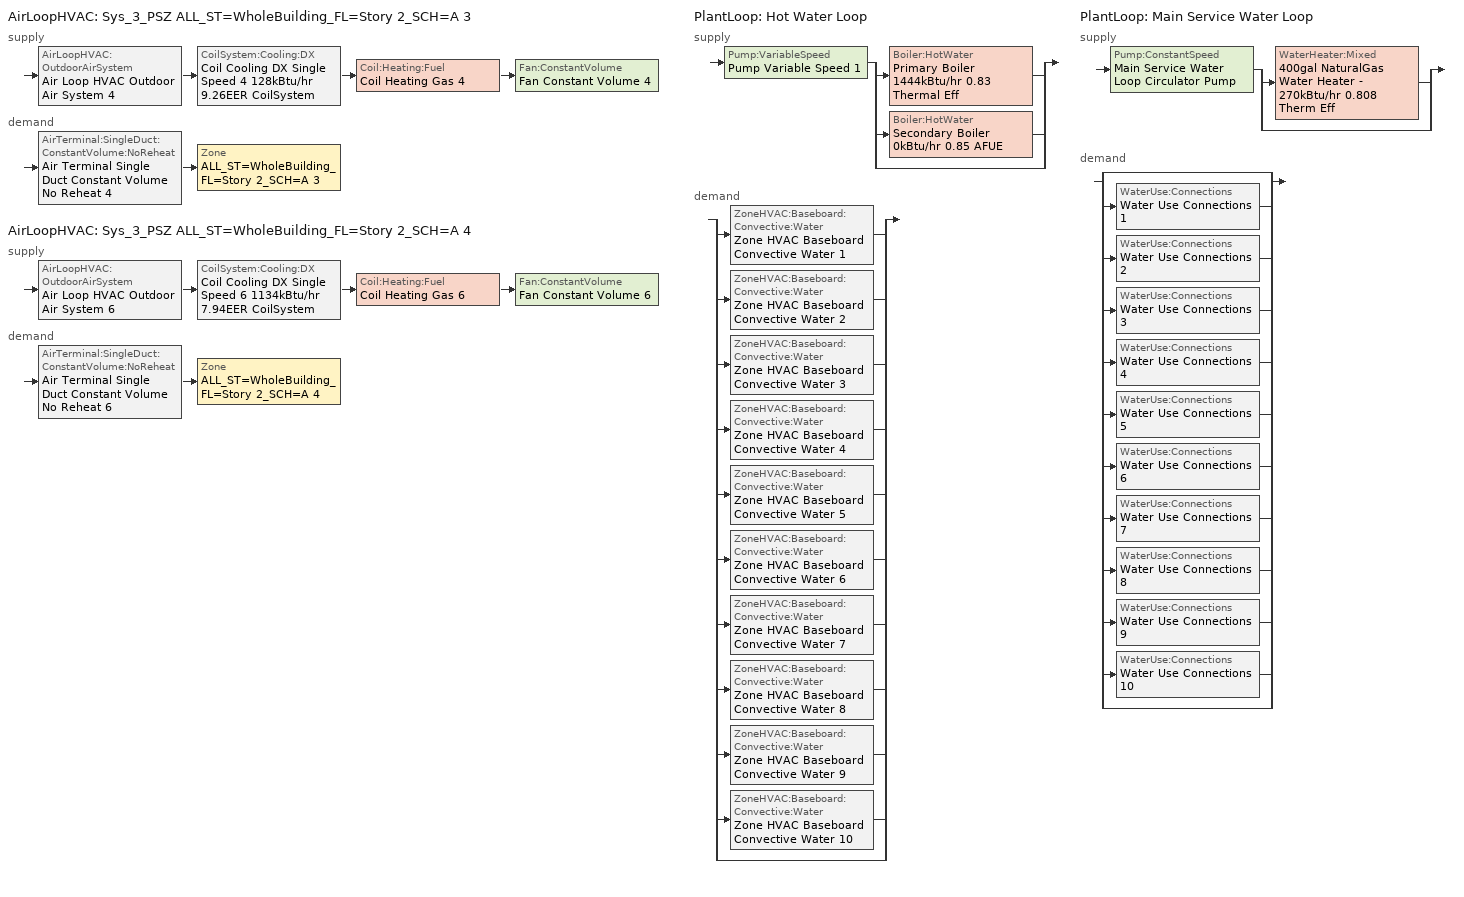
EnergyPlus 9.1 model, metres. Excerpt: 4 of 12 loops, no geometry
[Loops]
AirLoopHVAC 'Sys_3_PSZ ALL_ST=WholeBuilding_FL=Story 2_SCH=A 3'
 supply: AirLoopHVAC:OutdoorAirSystem 'Air Loop HVAC Outdoor Air System 4' > CoilSystem:Cooling:DX 'Coil Cooling DX Single Speed 4 128kBtu/hr 9.26EER CoilSystem' > Coil:Heating:Fuel 'Coil Heating Gas 4' > Fan:ConstantVolume 'Fan Constant Volume 4'
 demand: AirTerminal:SingleDuct:ConstantVolume:NoReheat 'Air Terminal Single Duct Constant Volume No Reheat 4' > Zone 'ALL_ST=WholeBuilding_FL=Story 2_SCH=A 3'
AirLoopHVAC 'Sys_3_PSZ ALL_ST=WholeBuilding_FL=Story 2_SCH=A 4'
 supply: AirLoopHVAC:OutdoorAirSystem 'Air Loop HVAC Outdoor Air System 6' > CoilSystem:Cooling:DX 'Coil Cooling DX Single Speed 6 1134kBtu/hr 7.94EER CoilSystem' > Coil:Heating:Fuel 'Coil Heating Gas 6' > Fan:ConstantVolume 'Fan Constant Volume 6'
 demand: AirTerminal:SingleDuct:ConstantVolume:NoReheat 'Air Terminal Single Duct Constant Volume No Reheat 6' > Zone 'ALL_ST=WholeBuilding_FL=Story 2_SCH=A 4'
PlantLoop 'Hot Water Loop'
 supply: Pump:VariableSpeed 'Pump Variable Speed 1' > split
  | Boiler:HotWater 'Primary Boiler 1444kBtu/hr 0.83 Thermal Eff'
  | Boiler:HotWater 'Secondary Boiler 0kBtu/hr 0.85 AFUE'
  | bypass
 demand: split
  | ZoneHVAC:Baseboard:Convective:Water 'Zone HVAC Baseboard Convective Water 1'
  | ZoneHVAC:Baseboard:Convective:Water 'Zone HVAC Baseboard Convective Water 2'
  | ZoneHVAC:Baseboard:Convective:Water 'Zone HVAC Baseboard Convective Water 3'
  | ZoneHVAC:Baseboard:Convective:Water 'Zone HVAC Baseboard Convective Water 4'
  | ZoneHVAC:Baseboard:Convective:Water 'Zone HVAC Baseboard Convective Water 5'
  | ZoneHVAC:Baseboard:Convective:Water 'Zone HVAC Baseboard Convective Water 6'
  | ZoneHVAC:Baseboard:Convective:Water 'Zone HVAC Baseboard Convective Water 7'
  | ZoneHVAC:Baseboard:Convective:Water 'Zone HVAC Baseboard Convective Water 8'
  | ZoneHVAC:Baseboard:Convective:Water 'Zone HVAC Baseboard Convective Water 9'
  | ZoneHVAC:Baseboard:Convective:Water 'Zone HVAC Baseboard Convective Water 10'
  | bypass
PlantLoop 'Main Service Water Loop'
 supply: Pump:ConstantSpeed 'Main Service Water Loop Circulator Pump' > split
  | WaterHeater:Mixed '400gal NaturalGas Water Heater - 270kBtu/hr 0.808 Therm Eff'
  | bypass
 demand: split
  | bypass
  | WaterUse:Connections 'Water Use Connections 1'
  | WaterUse:Connections 'Water Use Connections 2'
  | WaterUse:Connections 'Water Use Connections 3'
  | WaterUse:Connections 'Water Use Connections 4'
  | WaterUse:Connections 'Water Use Connections 5'
  | WaterUse:Connections 'Water Use Connections 6'
  | WaterUse:Connections 'Water Use Connections 7'
  | WaterUse:Connections 'Water Use Connections 8'
  | WaterUse:Connections 'Water Use Connections 9'
  | WaterUse:Connections 'Water Use Connections 10'
  | bypass
[ZoneControl:Thermostat] Control Object Type 1=ThermostatSetpoint:DualSetpoint
Name | Zone or ZoneList | Control Type Schedule | Control Name 1
ALL_ST=WholeBuilding_FL=Story 2_SCH=A 3 Thermostat | ALL_ST=WholeBuilding_FL=Story 2_SCH=A 3 | ALL_ST=WholeBuilding_FL=Story 2_SCH=A 3 Thermostat Schedule | Office WholeBuilding Thermostat 35
ALL_ST=WholeBuilding_FL=Story 2_SCH=A 4 Thermostat | ALL_ST=WholeBuilding_FL=Story 2_SCH=A 4 | ALL_ST=WholeBuilding_FL=Story 2_SCH=A 4 Thermostat Schedule | Office WholeBuilding Thermostat 37
[ThermostatSetpoint:DualSetpoint] Heating Setpoint Temperature Schedule=NECB-A-Thermostat Setpoint-Heating; Cooling Setpoint Temperature Schedule=NECB-A-Thermostat Setpoint-Cooling
Office WholeBuilding Thermostat 35; Office WholeBuilding Thermostat 37
[AirTerminal:SingleDuct:ConstantVolume:NoReheat] Availability Schedule=Always On Discrete; Maximum Air Flow Rate {m3/s}=AutoSize
Air Terminal Single Duct Constant Volume No Reheat 4; Air Terminal Single Duct Constant Volume No Reheat 6
[ZoneHVAC:Baseboard:Convective:Water] Availability Schedule=Always On Discrete; Heating Design Capacity Method=HeatingDesignCapacity; Heating Design Capacity {W}=Autosize; Heating Design Capacity Per Floor Area {W/m2}=0; Fraction of Autosized Heating Design Capacity=0.8; U-Factor Times Area Value {W/K}=Autosize; Maximum Water Flow Rate {m3/s}=Autosize; Convergence Tolerance=0.001
Zone HVAC Baseboard Convective Water 5; Zone HVAC Baseboard Convective Water 7; Zone HVAC Baseboard Convective Water 8; Zone HVAC Baseboard Convective Water 9; Zone HVAC Baseboard Convective Water 10; Zone HVAC Baseboard Convective Water 1; Zone HVAC Baseboard Convective Water 2; Zone HVAC Baseboard Convective Water 3; Zone HVAC Baseboard Convective Water 4; Zone HVAC Baseboard Convective Water 6
[Zone equipment]
ALL_ST=WholeBuilding_FL=Story 2_SCH=A 3: Air Terminal Single Duct Constant Volume No Reheat 4, Zone HVAC Baseboard Convective Water 4
ALL_ST=WholeBuilding_FL=Story 2_SCH=A 4: Air Terminal Single Duct Constant Volume No Reheat 6, Zone HVAC Baseboard Convective Water 6
[Sizing:Zone] Zone Cooling Design Supply Air Temperature Input Method=SupplyAirTemperature; Zone Cooling Design Supply Air Temperature {C}=13; Zone Cooling Design Supply Air Temperature Difference {deltaC}=11.11; Zone Heating Design Supply Air Temperature Input Method=SupplyAirTemperature; Zone Heating Design Supply Air Temperature {C}=43; Zone Heating Design Supply Air Temperature Difference {deltaC}=11.11; Zone Cooling Design Supply Air Humidity Ratio {kgWater/kgDryAir}=0.0085; Zone Heating Design Supply Air Humidity Ratio {kgWater/kgDryAir}=0.008; Design Specification Outdoor Air Object=Office WholeBuilding Ventilation; Zone Heating Sizing Factor=1.3; Zone Cooling Sizing Factor=1.1; Cooling Design Air Flow Method=DesignDay; Cooling Design Air Flow Rate {m3/s}=0; Cooling Minimum Air Flow per Zone Floor Area {m3/s-m2}=0.000762; Cooling Minimum Air Flow {m3/s}=0; Cooling Minimum Air Flow Fraction=0; Heating Design Air Flow Method=DesignDay; Heating Design Air Flow Rate {m3/s}=0; Heating Maximum Air Flow per Zone Floor Area {m3/s-m2}=0.002032; Heating Maximum Air Flow {m3/s}=0.141576; Heating Maximum Air Flow Fraction=0.3; Account for Dedicated Outdoor Air System=No
Name | Design Specification Zone Air Distribution Object
ALL_ST=WholeBuilding_FL=Story 2_SCH=A 3 | ALL_ST=WholeBuilding_FL=Story 2_SCH=A 3 Design Spec Zone Air Dist
ALL_ST=WholeBuilding_FL=Story 2_SCH=A 4 | ALL_ST=WholeBuilding_FL=Story 2_SCH=A 4 Design Spec Zone Air Dist
[DesignSpecification:ZoneAirDistribution] Zone Air Distribution Effectiveness in Cooling Mode=1; Zone Air Distribution Effectiveness in Heating Mode=1
ALL_ST=WholeBuilding_FL=Story 2_SCH=A 3 Design Spec Zone Air Dist; ALL_ST=WholeBuilding_FL=Story 2_SCH=A 4 Design Spec Zone Air Dist
[Controller:MechanicalVentilation] Demand Controlled Ventilation=No; System Outdoor Air Method=ZoneSum; Design Specification Outdoor Air Object Name 1=Office WholeBuilding Ventilation
Name | Availability Schedule | Zone Name 1 | Design Specification Zone Air Distribution Object Name 1
Controller Mechanical Ventilation 4 | Sys_3_PSZ ALL_ST=WholeBuilding_FL=Story 2_SCH=A 3 Occ Sch | ALL_ST=WholeBuilding_FL=Story 2_SCH=A 3 | ALL_ST=WholeBuilding_FL=Story 2_SCH=A 3 Design Spec Zone Air Dist
Controller Mechanical Ventilation 6 | Sys_3_PSZ ALL_ST=WholeBuilding_FL=Story 2_SCH=A 4 Occ Sch | ALL_ST=WholeBuilding_FL=Story 2_SCH=A 4 | ALL_ST=WholeBuilding_FL=Story 2_SCH=A 4 Design Spec Zone Air Dist
[DesignSpecification:OutdoorAir]
Office WholeBuilding Ventilation: Outdoor Air Method=Sum; Outdoor Air Flow per Person {m3/s-person}=0; Outdoor Air Flow per Zone Floor Area {m3/s-m2}=0.00040132; Outdoor Air Flow per Zone {m3/s}=0; Outdoor Air Flow Air Changes per Hour {1/hr}=0
[AirLoopHVAC] Design Supply Air Flow Rate {m3/s}=AutoSize
Sys_3_PSZ ALL_ST=WholeBuilding_FL=Story 2_SCH=A 3; Sys_3_PSZ ALL_ST=WholeBuilding_FL=Story 2_SCH=A 4
[Sizing:System] Type of Load to Size On=Sensible; Design Outdoor Air Flow Rate {m3/s}=Autosize; Central Heating Maximum System Air Flow Ratio=1; Preheat Design Temperature {C}=7; Preheat Design Humidity Ratio {kgWater/kgDryAir}=0.008; Precool Design Temperature {C}=13; Precool Design Humidity Ratio {kgWater/kgDryAir}=0.008; Central Cooling Design Supply Air Temperature {C}=13; Central Heating Design Supply Air Temperature {C}=43; Type of Zone Sum to Use=NonCoincident; 100% Outdoor Air in Cooling=No; 100% Outdoor Air in Heating=No; Central Cooling Design Supply Air Humidity Ratio {kgWater/kgDryAir}=0.0085; Central Heating Design Supply Air Humidity Ratio {kgWater/kgDryAir}=0.008; Cooling Supply Air Flow Rate Method=DesignDay; Cooling Supply Air Flow Rate {m3/s}=0; Cooling Supply Air Flow Rate Per Floor Area {m3/s-m2}=0.00996765; Cooling Fraction of Autosized Cooling Supply Air Flow Rate=1; Cooling Supply Air Flow Rate Per Unit Cooling Capacity {m3/s-W}=3.94755e-05; Heating Supply Air Flow Rate Method=DesignDay; Heating Supply Air Flow Rate {m3/s}=0; Heating Supply Air Flow Rate Per Floor Area {m3/s-m2}=0.00996765; Heating Fraction of Autosized Heating Supply Air Flow Rate=1; Heating Fraction of Autosized Cooling Supply Air Flow Rate=1; Heating Supply Air Flow Rate Per Unit Heating Capacity {m3/s-W}=3.15882e-05; System Outdoor Air Method=ZoneSum; Zone Maximum Outdoor Air Fraction=1; Cooling Design Capacity Method=CoolingDesignCapacity; Cooling Design Capacity {W}=Autosize; Cooling Design Capacity Per Floor Area {W/m2}=234.7; Fraction of Autosized Cooling Design Capacity=1; Heating Design Capacity Method=HeatingDesignCapacity; Heating Design Capacity {W}=Autosize; Heating Design Capacity Per Floor Area {W/m2}=157; Fraction of Autosized Heating Design Capacity=1; Central Cooling Capacity Control Method=OnOff
Sys_3_PSZ ALL_ST=WholeBuilding_FL=Story 2_SCH=A 3; Sys_3_PSZ ALL_ST=WholeBuilding_FL=Story 2_SCH=A 4
[Controller:OutdoorAir] Minimum Outdoor Air Flow Rate {m3/s}=Autosize; Maximum Outdoor Air Flow Rate {m3/s}=Autosize; Economizer Control Type=DifferentialEnthalpy; Economizer Control Action Type=ModulateFlow; Lockout Type=NoLockout; Minimum Limit Type=FixedMinimum; High Humidity Control=No; Control High Indoor Humidity Based on Outdoor Humidity Ratio=Yes; Heat Recovery Bypass Control Type=BypassWhenOAFlowGreaterThanMinimum
Name | Minimum Outdoor Air Schedule | Mechanical Ventilation Controller
Controller Outdoor Air 4 | Sys_3_PSZ ALL_ST=WholeBuilding_FL=Story 2_SCH=A 3 Occ Sch | Controller Mechanical Ventilation 4
Controller Outdoor Air 6 | Sys_3_PSZ ALL_ST=WholeBuilding_FL=Story 2_SCH=A 4 Occ Sch | Controller Mechanical Ventilation 6
[HeatExchanger:AirToAir:SensibleAndLatent] Availability Schedule=Always On Discrete; Nominal Supply Air Flow Rate {m3/s}=Autosize; Sensible Effectiveness at 100% Heating Air Flow=0.5; Latent Effectiveness at 100% Heating Air Flow=0.5; Sensible Effectiveness at 75% Heating Air Flow=0.5; Latent Effectiveness at 75% Heating Air Flow=0.5; Sensible Effectiveness at 100% Cooling Air Flow=0.5; Latent Effectiveness at 100% Cooling Air Flow=0.5; Sensible Effectiveness at 75% Cooling Air Flow=0.5; Latent Effectiveness at 75% Cooling Air Flow=0.5; Supply Air Outlet Temperature Control=Yes; Heat Exchanger Type=Rotary; Frost Control Type=ExhaustOnly; Threshold Temperature {C}=-23.3; Initial Defrost Time Fraction=0.167; Rate of Defrost Time Fraction Increase {1/K}=1.44; Economizer Lockout=Yes
Name | Nominal Electric Power {W}
Sys_3_PSZ ALL_ST=WholeBuilding_FL=Story 2_SCH=A 3 ERV | 175.578
Sys_3_PSZ ALL_ST=WholeBuilding_FL=Story 2_SCH=A 4 ERV | 2427.16
[SetpointManager:OutdoorAirPretreat] Control Variable=Temperature; Minimum Setpoint Temperature {C}=-99; Maximum Setpoint Temperature {C}=99; Minimum Setpoint Humidity Ratio {kgWater/kgDryAir}=1e-05; Maximum Setpoint Humidity Ratio {kgWater/kgDryAir}=1
Setpoint Manager Outdoor Air Pretreat 9; Setpoint Manager Outdoor Air Pretreat 10
[SetpointManager:MixedAir] Control Variable=Temperature
Node 74 OS Default SPM; Node 73 OS Default SPM; Node 72 OS Default SPM; Node 102 OS Default SPM; Node 101 OS Default SPM; Node 100 OS Default SPM
[CoilSystem:Cooling:DX] Availability Schedule=Always On Discrete
Name | Cooling Coil
Coil Cooling DX Single Speed 4 128kBtu/hr 9.26EER CoilSystem | Coil Cooling DX Single Speed 4 128kBtu/hr 9.26EER
Coil Cooling DX Single Speed 6 1134kBtu/hr 7.94EER CoilSystem | Coil Cooling DX Single Speed 6 1134kBtu/hr 7.94EER
[Coil:Cooling:DX:SingleSpeed] Availability Schedule=Always On Discrete; Gross Rated Total Cooling Capacity {W}=Autosize; Gross Rated Sensible Heat Ratio=Autosize; Rated Air Flow Rate {m3/s}=Autosize; Rated Evaporator Fan Power Per Volume Flow Rate {W/(m3/s)}=773.3; Total Cooling Capacity Function of Temperature Curve=DXCOOL-NECB2011-REF-CAPFT; Total Cooling Capacity Function of Flow Fraction Curve=DXCOOL-NECB2011-REF-CAPFFLOW; Energy Input Ratio Function of Temperature Curve=DXCOOL-NECB2011-REF-COOLEIRFT; Energy Input Ratio Function of Flow Fraction Curve=DXCOOL-NECB2011-REF-COOLEIRFFLOW; Part Load Fraction Correlation Curve=DXCOOL-NECB2011-REF-COOLPLFFPLR; Condenser Type=AirCooled; Evaporative Condenser Effectiveness=0; Evaporative Condenser Air Flow Rate {m3/s}=Autosize; Evaporative Condenser Pump Rated Power Consumption {W}=Autosize; Crankcase Heater Capacity {W}=0; Maximum Outdoor Dry-Bulb Temperature for Crankcase Heater Operation {C}=0; Basin Heater Capacity {W/K}=0; Basin Heater Setpoint Temperature {C}=10
Name | Gross Rated Cooling COP {W/W}
Coil Cooling DX Single Speed 4 128kBtu/hr 9.26EER | 3.21949
Coil Cooling DX Single Speed 6 1134kBtu/hr 7.94EER | 2.78
[Coil:Heating:Fuel] Availability Schedule=Always On Discrete; Fuel Type=NaturalGas; Burner Efficiency=0.81; Nominal Capacity {W}=AutoSize; Parasitic Electric Load {W}=0; Part Load Fraction Correlation Curve=FURNACE-EFFPLR-NECB2011; Parasitic Fuel Load {W}=0
Coil Heating Gas 4; Coil Heating Gas 6
[Fan:ConstantVolume] Fan Total Efficiency=0.39975; Pressure Rise {Pa}=640; Maximum Flow Rate {m3/s}=AutoSize; Motor Efficiency=0.615; Motor In Airstream Fraction=1
Name | Availability Schedule
Fan Constant Volume 4 | Sys_3_PSZ ALL_ST=WholeBuilding_FL=Story 2_SCH=A 3 Occ Sch
Fan Constant Volume 6 | Sys_3_PSZ ALL_ST=WholeBuilding_FL=Story 2_SCH=A 4 Occ Sch
[SetpointManager:SingleZone:Reheat] Control Variable=Temperature; Minimum Supply Air Temperature {C}=13; Maximum Supply Air Temperature {C}=43
Name | Control Zone
Setpoint Manager Single Zone Reheat 4 | ALL_ST=WholeBuilding_FL=Story 2_SCH=A 3
Setpoint Manager Single Zone Reheat 6 | ALL_ST=WholeBuilding_FL=Story 2_SCH=A 4
[PlantLoop] Fluid Type=Water; Maximum Loop Flow Rate {m3/s}=Autosize; Minimum Loop Flow Rate {m3/s}=0; Plant Loop Volume {m3}=Autocalculate; Load Distribution Scheme=Optimal; Plant Loop Demand Calculation Scheme=SingleSetpoint
Name | Plant Equipment Operation Scheme | Maximum Loop Temperature {C} | Minimum Loop Temperature {C}
Hot Water Loop | Hot Water Loop Operation Schemes | 100 | 0
Main Service Water Loop | Main Service Water Loop Operation Schemes | 60 | 10
[Sizing:Plant] Loop Type=Heating; Sizing Option=NonCoincident; Zone Timesteps in Averaging Window=1; Coincident Sizing Factor Mode=None
Name | Design Loop Exit Temperature {C} | Loop Design Temperature Difference {deltaC}
Hot Water Loop | 82 | 16
Main Service Water Loop | 60 | 5
[Pump:VariableSpeed]
Pump Variable Speed 1: Design Maximum Flow Rate {m3/s}=Autosize; Design Pump Head {Pa}=179352; Design Power Consumption {W}=Autosize; Motor Efficiency=0.865; Fraction of Motor Inefficiencies to Fluid Stream=0; Coefficient 1 of the Part Load Performance Curve=0; Coefficient 2 of the Part Load Performance Curve=1; Coefficient 3 of the Part Load Performance Curve=0; Coefficient 4 of the Part Load Performance Curve=0; Design Minimum Flow Rate {m3/s}=0; Pump Control Type=Intermittent; Skin Loss Radiative Fraction=0.5; Design Power Sizing Method=PowerPerFlowPerPressure; Design Electric Power per Unit Flow Rate {W/(m3/s)}=348701.1; Design Shaft Power per Unit Flow Rate per Unit Head=1.28205; Design Minimum Flow Rate Fraction=0
[Boiler:HotWater] Fuel Type=NaturalGas; Design Water Flow Rate {m3/s}=Autosize; Maximum Part Load Ratio=1; Optimum Part Load Ratio=1; Water Outlet Upper Temperature Limit {C}=99; Parasitic Electric Load {W}=0; Sizing Factor=1
Name | Nominal Capacity {W} | Nominal Thermal Efficiency | Minimum Part Load Ratio | Boiler Flow Mode
Primary Boiler 1444kBtu/hr 0.83 Thermal Eff | 423153 | 0.83 | 0.25 | LeavingSetpointModulated
Secondary Boiler 0kBtu/hr 0.85 AFUE | 0.001 | 0.85 | 0 | ConstantFlow
[SetpointManager:OutdoorAirReset]
Setpoint Manager Outdoor Air Reset 1: Control Variable=Temperature; Setpoint at Outdoor Low Temperature {C}=82; Outdoor Low Temperature {C}=-16; Setpoint at Outdoor High Temperature {C}=60; Outdoor High Temperature {C}=0
[PlantEquipmentOperationSchemes] Control Scheme Object Type 1=PlantEquipmentOperation:HeatingLoad; Control Scheme Schedule Name 1=Always On Discrete
Name | Control Scheme Name 1
Hot Water Loop Operation Schemes | Hot Water Loop Heating Operation Scheme
Main Service Water Loop Operation Schemes | Main Service Water Loop Heating Operation Scheme
[PlantEquipmentOperation:HeatingLoad] Load Range Lower Limit 1 {W}=0; Load Range Upper Limit 1 {W}=1000000000
Name | Range Equipment List Name 1
Hot Water Loop Heating Operation Scheme | Hot Water Loop Heating Equipment List
Main Service Water Loop Heating Operation Scheme | Main Service Water Loop Heating Equipment List
[PlantEquipmentList]
Hot Water Loop Heating Equipment List: Boiler:HotWater, Primary Boiler 1444kBtu/hr 0.83 Thermal Eff, Boiler:HotWater, Secondary Boiler 0kBtu/hr 0.85 AFUE
Main Service Water Loop Heating Equipment List: WaterHeater:Mixed, 400gal NaturalGas Water Heater - 270kBtu/hr 0.808 Therm Eff
[Pump:ConstantSpeed]
Main Service Water Loop Circulator Pump: Design Flow Rate {m3/s}=Autosize; Design Pump Head {Pa}=102043; Design Power Consumption {W}=Autosize; Motor Efficiency=0.7; Fraction of Motor Inefficiencies to Fluid Stream=0; Pump Control Type=Intermittent; Design Power Sizing Method=PowerPerFlowPerPressure; Design Electric Power per Unit Flow Rate {W/(m3/s)}=348701.1; Design Shaft Power per Unit Flow Rate per Unit Head=1.28205
[WaterHeater:Mixed]
400gal NaturalGas Water Heater - 270kBtu/hr 0.808 Therm Eff: Tank Volume {m3}=1.51434; Setpoint Temperature Schedule=Service Water Loop Temp - 140F; Deadband Temperature Difference {deltaC}=2; Maximum Temperature Limit {C}=60; Heater Control Type=Cycle; Heater Maximum Capacity {W}=79124.2; Heater Ignition Minimum Flow Rate {m3/s}=0; Heater Ignition Delay {s}=0; Heater Fuel Type=NaturalGas; Heater Thermal Efficiency=0.807519; Part Load Factor Curve=SWH-EFFFPLR-NECB2011; Off Cycle Parasitic Fuel Consumption Rate {W}=127.752; Off Cycle Parasitic Fuel Type=NaturalGas; Off Cycle Parasitic Heat Fraction to Tank=0.8; On Cycle Parasitic Fuel Consumption Rate {W}=127.752; On Cycle Parasitic Fuel Type=NaturalGas; On Cycle Parasitic Heat Fraction to Tank=0; Ambient Temperature Indicator=Schedule; Ambient Temperature Schedule=Water Heater Ambient Temp Schedule - 70f; Off Cycle Loss Coefficient to Ambient Temperature {W/K}=15.2989; Off Cycle Loss Fraction to Zone=1; On Cycle Loss Coefficient to Ambient Temperature {W/K}=15.2989; On Cycle Loss Fraction to Zone=1; Use Side Effectiveness=1; Source Side Effectiveness=1; Use Side Design Flow Rate {m3/s}=Autosize; Source Side Design Flow Rate {m3/s}=Autosize; Indirect Water Heating Recovery Time {hr}=1.5; Source Side Flow Control Mode=IndirectHeatPrimarySetpoint
[SetpointManager:Scheduled]
Service hot water setpoint manager: Control Variable=Temperature; Schedule=Service Water Loop Temp - 140F
[WaterUse:Connections]
Name | Water Use Equipment Name 1
Water Use Connections 1 | Story 1 core space Service Water Use 2.5gal/min
Water Use Connections 2 | Story 1 east perimeter space Service Water Use 0.13gal/min
Water Use Connections 3 | Story 1 north perimeter space Service Water Use 0.13gal/min
Water Use Connections 4 | Story 1 south perimeter space Service Water Use 0.13gal/min
Water Use Connections 5 | Story 1 west perimeter space Service Water Use 0.13gal/min
Water Use Connections 6 | Story 2 core space Service Water Use 2.5gal/min
Water Use Connections 7 | Story 2 east perimeter space Service Water Use 0.13gal/min
Water Use Connections 8 | Story 2 north perimeter space Service Water Use 0.13gal/min
Water Use Connections 9 | Story 2 south perimeter space Service Water Use 0.13gal/min
Water Use Connections 10 | Story 2 west perimeter space Service Water Use 0.13gal/min
[WaterUse:Equipment] Flow Rate Fraction Schedule=NECB-A-Service Water Heating
Name | Peak Flow Rate {m3/s} | Target Temperature Schedule | Zone | Sensible Fraction Schedule | Latent Fraction Schedule
Story 1 core space Service Water Use 2.5gal/min | 0.00015785 | Schedule Ruleset 5 | ALL_ST=WholeBuilding_FL=Story 1_SCH=A | Schedule Ruleset 3 | Schedule Ruleset 4
Story 1 east perimeter space Service Water Use 0.13gal/min | 8.33871e-06 | Schedule Ruleset 8 | ALL_ST=WholeBuilding_FL=Story 1_SCH=A 4 | Schedule Ruleset 6 | Schedule Ruleset 7
Story 1 north perimeter space Service Water Use 0.13gal/min | 8.33871e-06 | Schedule Ruleset 11 | ALL_ST=WholeBuilding_FL=Story 1_SCH=A 2 | Schedule Ruleset 9 | Schedule Ruleset 10
Story 1 south perimeter space Service Water Use 0.13gal/min | 8.33871e-06 | Schedule Ruleset 14 | ALL_ST=WholeBuilding_FL=Story 1_SCH=A 3 | Schedule Ruleset 12 | Schedule Ruleset 13
Story 1 west perimeter space Service Water Use 0.13gal/min | 8.33871e-06 | Schedule Ruleset 17 | ALL_ST=WholeBuilding_FL=Story 1_SCH=A 1 | Schedule Ruleset 15 | Schedule Ruleset 16
Story 2 core space Service Water Use 2.5gal/min | 0.00015785 | Schedule Ruleset 20 | ALL_ST=WholeBuilding_FL=Story 2_SCH=A 4 | Schedule Ruleset 18 | Schedule Ruleset 19
Story 2 east perimeter space Service Water Use 0.13gal/min | 8.33871e-06 | Schedule Ruleset 23 | ALL_ST=WholeBuilding_FL=Story 2_SCH=A | Schedule Ruleset 21 | Schedule Ruleset 22
Story 2 north perimeter space Service Water Use 0.13gal/min | 8.33871e-06 | Schedule Ruleset 26 | ALL_ST=WholeBuilding_FL=Story 2_SCH=A 1 | Schedule Ruleset 24 | Schedule Ruleset 25
Story 2 south perimeter space Service Water Use 0.13gal/min | 8.33871e-06 | Schedule Ruleset 29 | ALL_ST=WholeBuilding_FL=Story 2_SCH=A 3 | Schedule Ruleset 27 | Schedule Ruleset 28
Story 2 west perimeter space Service Water Use 0.13gal/min | 8.33871e-06 | Schedule Ruleset 32 | ALL_ST=WholeBuilding_FL=Story 2_SCH=A 2 | Schedule Ruleset 30 | Schedule Ruleset 31
[Schedule:Compact]
ALL_ST=WholeBuilding_FL=Story 2_SCH=A 3 Thermostat Schedule; ALL_ST=WholeBuilding_FL=Story 2_SCH=A 4 Thermostat Schedule: Through: 12/31, For: AllDays, Until: 24:00, 4
[Schedule:Day:Interval]
NECB-A-Thermostat Setpoint-Heating Sun|Hol Day; NECB-A-Thermostat Setpoint-Heating Sat Day: No, 24:00, 18
NECB-A-Thermostat Setpoint-Heating Default|Wkdy Day; NECB-A-Thermostat Setpoint-Heating Default: No, 06:00, 18, 07:00, 20, 21:00, 22, 24:00, 18
NECB-A-Thermostat Setpoint-Cooling Sun|Hol Day; NECB-A-Thermostat Setpoint-Cooling Sat Day: No, 24:00, 35
NECB-A-Thermostat Setpoint-Cooling Default|Wkdy Day; NECB-A-Thermostat Setpoint-Cooling Default: No, 06:00, 35, 21:00, 24, 24:00, 35
Sys_3_PSZ ALL_ST=WholeBuilding_FL=Story 2_SCH=A 3 Occ Sch Sunday; Sys_3_PSZ ALL_ST=WholeBuilding_FL=Story 2_SCH=A 3 Occ Sch Saturday; Sys_3_PSZ ALL_ST=WholeBuilding_FL=Story 2_SCH=A 4 Occ Sch Sunday; Sys_3_PSZ ALL_ST=WholeBuilding_FL=Story 2_SCH=A 4 Occ Sch Saturday: No, 24:00, 0
Sys_3_PSZ ALL_ST=WholeBuilding_FL=Story 2_SCH=A 3 Occ Sch Monday; Sys_3_PSZ ALL_ST=WholeBuilding_FL=Story 2_SCH=A 3 Occ Sch Tuesday; Sys_3_PSZ ALL_ST=WholeBuilding_FL=Story 2_SCH=A 3 Occ Sch Wednesday; Sys_3_PSZ ALL_ST=WholeBuilding_FL=Story 2_SCH=A 3 Occ Sch Thursday; Sys_3_PSZ ALL_ST=WholeBuilding_FL=Story 2_SCH=A 3 Occ Sch Friday; Sys_3_PSZ ALL_ST=WholeBuilding_FL=Story 2_SCH=A 4 Occ Sch Monday; Sys_3_PSZ ALL_ST=WholeBuilding_FL=Story 2_SCH=A 4 Occ Sch Tuesday; Sys_3_PSZ ALL_ST=WholeBuilding_FL=Story 2_SCH=A 4 Occ Sch Wednesday; Sys_3_PSZ ALL_ST=WholeBuilding_FL=Story 2_SCH=A 4 Occ Sch Thursday; Sys_3_PSZ ALL_ST=WholeBuilding_FL=Story 2_SCH=A 4 Occ Sch Friday: No, 08:00, 0, 19:00, 1, 24:00, 0
Sys_3_PSZ ALL_ST=WholeBuilding_FL=Story 2_SCH=A 3 Occ Sch Default; Sys_3_PSZ ALL_ST=WholeBuilding_FL=Story 2_SCH=A 3 Occ Sch Summer Design Day; Sys_3_PSZ ALL_ST=WholeBuilding_FL=Story 2_SCH=A 3 Occ Sch Winter Design Day; Sys_3_PSZ ALL_ST=WholeBuilding_FL=Story 2_SCH=A 4 Occ Sch Default; Sys_3_PSZ ALL_ST=WholeBuilding_FL=Story 2_SCH=A 4 Occ Sch Summer Design Day; Sys_3_PSZ ALL_ST=WholeBuilding_FL=Story 2_SCH=A 4 Occ Sch Winter Design Day: No, 24:00, 1
NECB-A-Service Water Heating Default; NECB-A-Service Water Heating Default|Wkdy Day: No, 07:00, 0.05, 08:00, 0.1, 10:00, 0.5, 16:00, 0.9, 17:00, 0.7, 18:00, 0.5, 19:00, 0.3, 22:00, 0.2, 24:00, 0.05
NECB-A-Service Water Heating Sat Day; NECB-A-Service Water Heating Sun|Hol Day; Schedule Day 12; Schedule Day 15; Schedule Day 18; Schedule Day 21; Schedule Day 24; Schedule Day 27; Schedule Day 30; Schedule Day 33; Schedule Day 6; Schedule Day 9: No, 24:00, 0.05
Schedule Day 10; Schedule Day 13; Schedule Day 16; Schedule Day 19; Schedule Day 22; Schedule Day 25; Schedule Day 28; Schedule Day 31; Schedule Day 34; Schedule Day 7; Service Water Loop Temp - 140F Default: No, 24:00, 60
Schedule Day 11; Schedule Day 14; Schedule Day 17; Schedule Day 20; Schedule Day 23; Schedule Day 26; Schedule Day 29; Schedule Day 32; Schedule Day 5; Schedule Day 8: No, 24:00, 0.2
Water Heater Ambient Temp Schedule - 70f Default: No, 24:00, 21.1111
[Schedule:Week:Daily]
NECB-A-Thermostat Setpoint-Heating Week Rule - Jan1-Dec31: NECB-A-Thermostat Setpoint-Heating Sun|Hol Day, NECB-A-Thermostat Setpoint-Heating Default|Wkdy Day, NECB-A-Thermostat Setpoint-Heating Default|Wkdy Day, NECB-A-Thermostat Setpoint-Heating Default|Wkdy Day, NECB-A-Thermostat Setpoint-Heating Default|Wkdy Day, NECB-A-Thermostat Setpoint-Heating Default|Wkdy Day, NECB-A-Thermostat Setpoint-Heating Sat Day, NECB-A-Thermostat Setpoint-Heating Default, NECB-A-Thermostat Setpoint-Heating Default, NECB-A-Thermostat Setpoint-Heating Default, NECB-A-Thermostat Setpoint-Heating Default, NECB-A-Thermostat Setpoint-Heating Default
NECB-A-Thermostat Setpoint-Cooling Week Rule - Jan1-Dec31: NECB-A-Thermostat Setpoint-Cooling Sun|Hol Day, NECB-A-Thermostat Setpoint-Cooling Default|Wkdy Day, NECB-A-Thermostat Setpoint-Cooling Default|Wkdy Day, NECB-A-Thermostat Setpoint-Cooling Default|Wkdy Day, NECB-A-Thermostat Setpoint-Cooling Default|Wkdy Day, NECB-A-Thermostat Setpoint-Cooling Default|Wkdy Day, NECB-A-Thermostat Setpoint-Cooling Sat Day, NECB-A-Thermostat Setpoint-Cooling Default, NECB-A-Thermostat Setpoint-Cooling Default, NECB-A-Thermostat Setpoint-Cooling Default, NECB-A-Thermostat Setpoint-Cooling Default, NECB-A-Thermostat Setpoint-Cooling Default
Sys_3_PSZ ALL_ST=WholeBuilding_FL=Story 2_SCH=A 3 Occ Sch Week Rule - Jan1-Dec31: Sys_3_PSZ ALL_ST=WholeBuilding_FL=Story 2_SCH=A 3 Occ Sch Sunday, Sys_3_PSZ ALL_ST=WholeBuilding_FL=Story 2_SCH=A 3 Occ Sch Monday, Sys_3_PSZ ALL_ST=WholeBuilding_FL=Story 2_SCH=A 3 Occ Sch Tuesday, Sys_3_PSZ ALL_ST=WholeBuilding_FL=Story 2_SCH=A 3 Occ Sch Wednesday, Sys_3_PSZ ALL_ST=WholeBuilding_FL=Story 2_SCH=A 3 Occ Sch Thursday, Sys_3_PSZ ALL_ST=WholeBuilding_FL=Story 2_SCH=A 3 Occ Sch Friday, Sys_3_PSZ ALL_ST=WholeBuilding_FL=Story 2_SCH=A 3 Occ Sch Saturday, Sys_3_PSZ ALL_ST=WholeBuilding_FL=Story 2_SCH=A 3 Occ Sch Default, Sys_3_PSZ ALL_ST=WholeBuilding_FL=Story 2_SCH=A 3 Occ Sch Summer Design Day, Sys_3_PSZ ALL_ST=WholeBuilding_FL=Story 2_SCH=A 3 Occ Sch Winter Design Day, Sys_3_PSZ ALL_ST=WholeBuilding_FL=Story 2_SCH=A 3 Occ Sch Default, Sys_3_PSZ ALL_ST=WholeBuilding_FL=Story 2_SCH=A 3 Occ Sch Default
Sys_3_PSZ ALL_ST=WholeBuilding_FL=Story 2_SCH=A 4 Occ Sch Week Rule - Jan1-Dec31: Sys_3_PSZ ALL_ST=WholeBuilding_FL=Story 2_SCH=A 4 Occ Sch Sunday, Sys_3_PSZ ALL_ST=WholeBuilding_FL=Story 2_SCH=A 4 Occ Sch Monday, Sys_3_PSZ ALL_ST=WholeBuilding_FL=Story 2_SCH=A 4 Occ Sch Tuesday, Sys_3_PSZ ALL_ST=WholeBuilding_FL=Story 2_SCH=A 4 Occ Sch Wednesday, Sys_3_PSZ ALL_ST=WholeBuilding_FL=Story 2_SCH=A 4 Occ Sch Thursday, Sys_3_PSZ ALL_ST=WholeBuilding_FL=Story 2_SCH=A 4 Occ Sch Friday, Sys_3_PSZ ALL_ST=WholeBuilding_FL=Story 2_SCH=A 4 Occ Sch Saturday, Sys_3_PSZ ALL_ST=WholeBuilding_FL=Story 2_SCH=A 4 Occ Sch Default, Sys_3_PSZ ALL_ST=WholeBuilding_FL=Story 2_SCH=A 4 Occ Sch Summer Design Day, Sys_3_PSZ ALL_ST=WholeBuilding_FL=Story 2_SCH=A 4 Occ Sch Winter Design Day, Sys_3_PSZ ALL_ST=WholeBuilding_FL=Story 2_SCH=A 4 Occ Sch Default, Sys_3_PSZ ALL_ST=WholeBuilding_FL=Story 2_SCH=A 4 Occ Sch Default
NECB-A-Service Water Heating Week Rule - Jan1-Dec31: NECB-A-Service Water Heating Sun|Hol Day, NECB-A-Service Water Heating Default|Wkdy Day, NECB-A-Service Water Heating Default|Wkdy Day, NECB-A-Service Water Heating Default|Wkdy Day, NECB-A-Service Water Heating Default|Wkdy Day, NECB-A-Service Water Heating Default|Wkdy Day, NECB-A-Service Water Heating Sat Day, NECB-A-Service Water Heating Default, NECB-A-Service Water Heating Default, NECB-A-Service Water Heating Default, NECB-A-Service Water Heating Default, NECB-A-Service Water Heating Default
Schedule Ruleset 10 Week Rule - Jan1-Dec31: Schedule Day 12, Schedule Day 12, Schedule Day 12, Schedule Day 12, Schedule Day 12, Schedule Day 12, Schedule Day 12, Schedule Day 12, Schedule Day 12, Schedule Day 12, Schedule Day 12, Schedule Day 12
Schedule Ruleset 11 Week Rule - Jan1-Dec31: Schedule Day 13, Schedule Day 13, Schedule Day 13, Schedule Day 13, Schedule Day 13, Schedule Day 13, Schedule Day 13, Schedule Day 13, Schedule Day 13, Schedule Day 13, Schedule Day 13, Schedule Day 13
Schedule Ruleset 12 Week Rule - Jan1-Dec31: Schedule Day 14, Schedule Day 14, Schedule Day 14, Schedule Day 14, Schedule Day 14, Schedule Day 14, Schedule Day 14, Schedule Day 14, Schedule Day 14, Schedule Day 14, Schedule Day 14, Schedule Day 14
Schedule Ruleset 13 Week Rule - Jan1-Dec31: Schedule Day 15, Schedule Day 15, Schedule Day 15, Schedule Day 15, Schedule Day 15, Schedule Day 15, Schedule Day 15, Schedule Day 15, Schedule Day 15, Schedule Day 15, Schedule Day 15, Schedule Day 15
Schedule Ruleset 14 Week Rule - Jan1-Dec31: Schedule Day 16, Schedule Day 16, Schedule Day 16, Schedule Day 16, Schedule Day 16, Schedule Day 16, Schedule Day 16, Schedule Day 16, Schedule Day 16, Schedule Day 16, Schedule Day 16, Schedule Day 16
Schedule Ruleset 15 Week Rule - Jan1-Dec31: Schedule Day 17, Schedule Day 17, Schedule Day 17, Schedule Day 17, Schedule Day 17, Schedule Day 17, Schedule Day 17, Schedule Day 17, Schedule Day 17, Schedule Day 17, Schedule Day 17, Schedule Day 17
Schedule Ruleset 16 Week Rule - Jan1-Dec31: Schedule Day 18, Schedule Day 18, Schedule Day 18, Schedule Day 18, Schedule Day 18, Schedule Day 18, Schedule Day 18, Schedule Day 18, Schedule Day 18, Schedule Day 18, Schedule Day 18, Schedule Day 18
Schedule Ruleset 17 Week Rule - Jan1-Dec31: Schedule Day 19, Schedule Day 19, Schedule Day 19, Schedule Day 19, Schedule Day 19, Schedule Day 19, Schedule Day 19, Schedule Day 19, Schedule Day 19, Schedule Day 19, Schedule Day 19, Schedule Day 19
Schedule Ruleset 18 Week Rule - Jan1-Dec31: Schedule Day 20, Schedule Day 20, Schedule Day 20, Schedule Day 20, Schedule Day 20, Schedule Day 20, Schedule Day 20, Schedule Day 20, Schedule Day 20, Schedule Day 20, Schedule Day 20, Schedule Day 20
Schedule Ruleset 19 Week Rule - Jan1-Dec31: Schedule Day 21, Schedule Day 21, Schedule Day 21, Schedule Day 21, Schedule Day 21, Schedule Day 21, Schedule Day 21, Schedule Day 21, Schedule Day 21, Schedule Day 21, Schedule Day 21, Schedule Day 21
Schedule Ruleset 20 Week Rule - Jan1-Dec31: Schedule Day 22, Schedule Day 22, Schedule Day 22, Schedule Day 22, Schedule Day 22, Schedule Day 22, Schedule Day 22, Schedule Day 22, Schedule Day 22, Schedule Day 22, Schedule Day 22, Schedule Day 22
Schedule Ruleset 21 Week Rule - Jan1-Dec31: Schedule Day 23, Schedule Day 23, Schedule Day 23, Schedule Day 23, Schedule Day 23, Schedule Day 23, Schedule Day 23, Schedule Day 23, Schedule Day 23, Schedule Day 23, Schedule Day 23, Schedule Day 23
Schedule Ruleset 22 Week Rule - Jan1-Dec31: Schedule Day 24, Schedule Day 24, Schedule Day 24, Schedule Day 24, Schedule Day 24, Schedule Day 24, Schedule Day 24, Schedule Day 24, Schedule Day 24, Schedule Day 24, Schedule Day 24, Schedule Day 24
Schedule Ruleset 23 Week Rule - Jan1-Dec31: Schedule Day 25, Schedule Day 25, Schedule Day 25, Schedule Day 25, Schedule Day 25, Schedule Day 25, Schedule Day 25, Schedule Day 25, Schedule Day 25, Schedule Day 25, Schedule Day 25, Schedule Day 25
Schedule Ruleset 24 Week Rule - Jan1-Dec31: Schedule Day 26, Schedule Day 26, Schedule Day 26, Schedule Day 26, Schedule Day 26, Schedule Day 26, Schedule Day 26, Schedule Day 26, Schedule Day 26, Schedule Day 26, Schedule Day 26, Schedule Day 26
Schedule Ruleset 25 Week Rule - Jan1-Dec31: Schedule Day 27, Schedule Day 27, Schedule Day 27, Schedule Day 27, Schedule Day 27, Schedule Day 27, Schedule Day 27, Schedule Day 27, Schedule Day 27, Schedule Day 27, Schedule Day 27, Schedule Day 27
Schedule Ruleset 26 Week Rule - Jan1-Dec31: Schedule Day 28, Schedule Day 28, Schedule Day 28, Schedule Day 28, Schedule Day 28, Schedule Day 28, Schedule Day 28, Schedule Day 28, Schedule Day 28, Schedule Day 28, Schedule Day 28, Schedule Day 28
Schedule Ruleset 27 Week Rule - Jan1-Dec31: Schedule Day 29, Schedule Day 29, Schedule Day 29, Schedule Day 29, Schedule Day 29, Schedule Day 29, Schedule Day 29, Schedule Day 29, Schedule Day 29, Schedule Day 29, Schedule Day 29, Schedule Day 29
Schedule Ruleset 28 Week Rule - Jan1-Dec31: Schedule Day 30, Schedule Day 30, Schedule Day 30, Schedule Day 30, Schedule Day 30, Schedule Day 30, Schedule Day 30, Schedule Day 30, Schedule Day 30, Schedule Day 30, Schedule Day 30, Schedule Day 30
Schedule Ruleset 29 Week Rule - Jan1-Dec31: Schedule Day 31, Schedule Day 31, Schedule Day 31, Schedule Day 31, Schedule Day 31, Schedule Day 31, Schedule Day 31, Schedule Day 31, Schedule Day 31, Schedule Day 31, Schedule Day 31, Schedule Day 31
Schedule Ruleset 3 Week Rule - Jan1-Dec31: Schedule Day 5, Schedule Day 5, Schedule Day 5, Schedule Day 5, Schedule Day 5, Schedule Day 5, Schedule Day 5, Schedule Day 5, Schedule Day 5, Schedule Day 5, Schedule Day 5, Schedule Day 5
Schedule Ruleset 30 Week Rule - Jan1-Dec31: Schedule Day 32, Schedule Day 32, Schedule Day 32, Schedule Day 32, Schedule Day 32, Schedule Day 32, Schedule Day 32, Schedule Day 32, Schedule Day 32, Schedule Day 32, Schedule Day 32, Schedule Day 32
Schedule Ruleset 31 Week Rule - Jan1-Dec31: Schedule Day 33, Schedule Day 33, Schedule Day 33, Schedule Day 33, Schedule Day 33, Schedule Day 33, Schedule Day 33, Schedule Day 33, Schedule Day 33, Schedule Day 33, Schedule Day 33, Schedule Day 33
Schedule Ruleset 32 Week Rule - Jan1-Dec31: Schedule Day 34, Schedule Day 34, Schedule Day 34, Schedule Day 34, Schedule Day 34, Schedule Day 34, Schedule Day 34, Schedule Day 34, Schedule Day 34, Schedule Day 34, Schedule Day 34, Schedule Day 34
Schedule Ruleset 4 Week Rule - Jan1-Dec31: Schedule Day 6, Schedule Day 6, Schedule Day 6, Schedule Day 6, Schedule Day 6, Schedule Day 6, Schedule Day 6, Schedule Day 6, Schedule Day 6, Schedule Day 6, Schedule Day 6, Schedule Day 6
Schedule Ruleset 5 Week Rule - Jan1-Dec31: Schedule Day 7, Schedule Day 7, Schedule Day 7, Schedule Day 7, Schedule Day 7, Schedule Day 7, Schedule Day 7, Schedule Day 7, Schedule Day 7, Schedule Day 7, Schedule Day 7, Schedule Day 7
Schedule Ruleset 6 Week Rule - Jan1-Dec31: Schedule Day 8, Schedule Day 8, Schedule Day 8, Schedule Day 8, Schedule Day 8, Schedule Day 8, Schedule Day 8, Schedule Day 8, Schedule Day 8, Schedule Day 8, Schedule Day 8, Schedule Day 8
Schedule Ruleset 7 Week Rule - Jan1-Dec31: Schedule Day 9, Schedule Day 9, Schedule Day 9, Schedule Day 9, Schedule Day 9, Schedule Day 9, Schedule Day 9, Schedule Day 9, Schedule Day 9, Schedule Day 9, Schedule Day 9, Schedule Day 9
Schedule Ruleset 8 Week Rule - Jan1-Dec31: Schedule Day 10, Schedule Day 10, Schedule Day 10, Schedule Day 10, Schedule Day 10, Schedule Day 10, Schedule Day 10, Schedule Day 10, Schedule Day 10, Schedule Day 10, Schedule Day 10, Schedule Day 10
Schedule Ruleset 9 Week Rule - Jan1-Dec31: Schedule Day 11, Schedule Day 11, Schedule Day 11, Schedule Day 11, Schedule Day 11, Schedule Day 11, Schedule Day 11, Schedule Day 11, Schedule Day 11, Schedule Day 11, Schedule Day 11, Schedule Day 11
Service Water Loop Temp - 140F Week Rule - Jan1-Dec31: Service Water Loop Temp - 140F Default, Service Water Loop Temp - 140F Default, Service Water Loop Temp - 140F Default, Service Water Loop Temp - 140F Default, Service Water Loop Temp - 140F Default, Service Water Loop Temp - 140F Default, Service Water Loop Temp - 140F Default, Service Water Loop Temp - 140F Default, Service Water Loop Temp - 140F Default, Service Water Loop Temp - 140F Default, Service Water Loop Temp - 140F Default, Service Water Loop Temp - 140F Default
Water Heater Ambient Temp Schedule - 70f Week Rule - Jan1-Dec31: Water Heater Ambient Temp Schedule - 70f Default, Water Heater Ambient Temp Schedule - 70f Default, Water Heater Ambient Temp Schedule - 70f Default, Water Heater Ambient Temp Schedule - 70f Default, Water Heater Ambient Temp Schedule - 70f Default, Water Heater Ambient Temp Schedule - 70f Default, Water Heater Ambient Temp Schedule - 70f Default, Water Heater Ambient Temp Schedule - 70f Default, Water Heater Ambient Temp Schedule - 70f Default, Water Heater Ambient Temp Schedule - 70f Default, Water Heater Ambient Temp Schedule - 70f Default, Water Heater Ambient Temp Schedule - 70f Default
[Schedule:Year]
NECB-A-Thermostat Setpoint-Heating: NECB-A-Thermostat Setpoint-Heating Week Rule - Jan1-Dec31, 1, 1, 12, 31
NECB-A-Thermostat Setpoint-Cooling: NECB-A-Thermostat Setpoint-Cooling Week Rule - Jan1-Dec31, 1, 1, 12, 31
Sys_3_PSZ ALL_ST=WholeBuilding_FL=Story 2_SCH=A 3 Occ Sch: Sys_3_PSZ ALL_ST=WholeBuilding_FL=Story 2_SCH=A 3 Occ Sch Week Rule - Jan1-Dec31, 1, 1, 12, 31
Sys_3_PSZ ALL_ST=WholeBuilding_FL=Story 2_SCH=A 4 Occ Sch: Sys_3_PSZ ALL_ST=WholeBuilding_FL=Story 2_SCH=A 4 Occ Sch Week Rule - Jan1-Dec31, 1, 1, 12, 31
NECB-A-Service Water Heating: NECB-A-Service Water Heating Week Rule - Jan1-Dec31, 1, 1, 12, 31
Schedule Ruleset 10: Schedule Ruleset 10 Week Rule - Jan1-Dec31, 1, 1, 12, 31
Schedule Ruleset 11: Schedule Ruleset 11 Week Rule - Jan1-Dec31, 1, 1, 12, 31
Schedule Ruleset 12: Schedule Ruleset 12 Week Rule - Jan1-Dec31, 1, 1, 12, 31
Schedule Ruleset 13: Schedule Ruleset 13 Week Rule - Jan1-Dec31, 1, 1, 12, 31
Schedule Ruleset 14: Schedule Ruleset 14 Week Rule - Jan1-Dec31, 1, 1, 12, 31
Schedule Ruleset 15: Schedule Ruleset 15 Week Rule - Jan1-Dec31, 1, 1, 12, 31
Schedule Ruleset 16: Schedule Ruleset 16 Week Rule - Jan1-Dec31, 1, 1, 12, 31
Schedule Ruleset 17: Schedule Ruleset 17 Week Rule - Jan1-Dec31, 1, 1, 12, 31
Schedule Ruleset 18: Schedule Ruleset 18 Week Rule - Jan1-Dec31, 1, 1, 12, 31
Schedule Ruleset 19: Schedule Ruleset 19 Week Rule - Jan1-Dec31, 1, 1, 12, 31
Schedule Ruleset 20: Schedule Ruleset 20 Week Rule - Jan1-Dec31, 1, 1, 12, 31
Schedule Ruleset 21: Schedule Ruleset 21 Week Rule - Jan1-Dec31, 1, 1, 12, 31
Schedule Ruleset 22: Schedule Ruleset 22 Week Rule - Jan1-Dec31, 1, 1, 12, 31
Schedule Ruleset 23: Schedule Ruleset 23 Week Rule - Jan1-Dec31, 1, 1, 12, 31
Schedule Ruleset 24: Schedule Ruleset 24 Week Rule - Jan1-Dec31, 1, 1, 12, 31
Schedule Ruleset 25: Schedule Ruleset 25 Week Rule - Jan1-Dec31, 1, 1, 12, 31
Schedule Ruleset 26: Schedule Ruleset 26 Week Rule - Jan1-Dec31, 1, 1, 12, 31
Schedule Ruleset 27: Schedule Ruleset 27 Week Rule - Jan1-Dec31, 1, 1, 12, 31
Schedule Ruleset 28: Schedule Ruleset 28 Week Rule - Jan1-Dec31, 1, 1, 12, 31
Schedule Ruleset 29: Schedule Ruleset 29 Week Rule - Jan1-Dec31, 1, 1, 12, 31
Schedule Ruleset 3: Schedule Ruleset 3 Week Rule - Jan1-Dec31, 1, 1, 12, 31
Schedule Ruleset 30: Schedule Ruleset 30 Week Rule - Jan1-Dec31, 1, 1, 12, 31
Schedule Ruleset 31: Schedule Ruleset 31 Week Rule - Jan1-Dec31, 1, 1, 12, 31
Schedule Ruleset 32: Schedule Ruleset 32 Week Rule - Jan1-Dec31, 1, 1, 12, 31
Schedule Ruleset 4: Schedule Ruleset 4 Week Rule - Jan1-Dec31, 1, 1, 12, 31
Schedule Ruleset 5: Schedule Ruleset 5 Week Rule - Jan1-Dec31, 1, 1, 12, 31
Schedule Ruleset 6: Schedule Ruleset 6 Week Rule - Jan1-Dec31, 1, 1, 12, 31
Schedule Ruleset 7: Schedule Ruleset 7 Week Rule - Jan1-Dec31, 1, 1, 12, 31
Schedule Ruleset 8: Schedule Ruleset 8 Week Rule - Jan1-Dec31, 1, 1, 12, 31
Schedule Ruleset 9: Schedule Ruleset 9 Week Rule - Jan1-Dec31, 1, 1, 12, 31
Service Water Loop Temp - 140F: Service Water Loop Temp - 140F Week Rule - Jan1-Dec31, 1, 1, 12, 31
Water Heater Ambient Temp Schedule - 70f: Water Heater Ambient Temp Schedule - 70f Week Rule - Jan1-Dec31, 1, 1, 12, 31
[Schedule:Constant]
Always On Discrete: Hourly Value=1
[Curve:Biquadratic] Minimum Value of x {BasedOnField A2}=13; Maximum Value of x {BasedOnField A2}=24; Minimum Value of y {BasedOnField A3}=24; Maximum Value of y {BasedOnField A3}=46
Name | Coefficient1 Constant | Coefficient2 x | Coefficient3 x**2 | Coefficient4 y | Coefficient5 y**2 | Coefficient6 x*y
DXCOOL-NECB2011-REF-CAPFT | 0.867905 | 0.0142459 | 0.00055436 | -0.0075575 | 3.3e-05 | -0.0001918
DXCOOL-NECB2011-REF-COOLEIRFT | 0.116936 | 0.0284933 | -0.0004112 | 0.0214108 | 0.00016103 | -0.0006791
[Curve:Quadratic] Coefficient1 Constant=1; Coefficient2 x=0; Coefficient3 x**2=0; Minimum Value of x {BasedOnField A2}=0; Maximum Value of x {BasedOnField A2}=1
DXCOOL-NECB2011-REF-CAPFFLOW; DXCOOL-NECB2011-REF-COOLEIRFFLOW
[Curve:Cubic] Maximum Value of x {BasedOnField A2}=1
Name | Coefficient1 Constant | Coefficient2 x | Coefficient3 x**2 | Coefficient4 x**3 | Minimum Value of x {BasedOnField A2}
DXCOOL-NECB2011-REF-COOLPLFFPLR | 0.0277 | 4.9151 | -8.184 | 4.2702 | 0.7
FURNACE-EFFPLR-NECB2011 | 0.7277 | 1.0667 | -1.5174 | 0.7282 | 0
SWH-EFFFPLR-NECB2011 | 0.7576 | 1.0071 | -1.4443 | 0.6844 | 0
